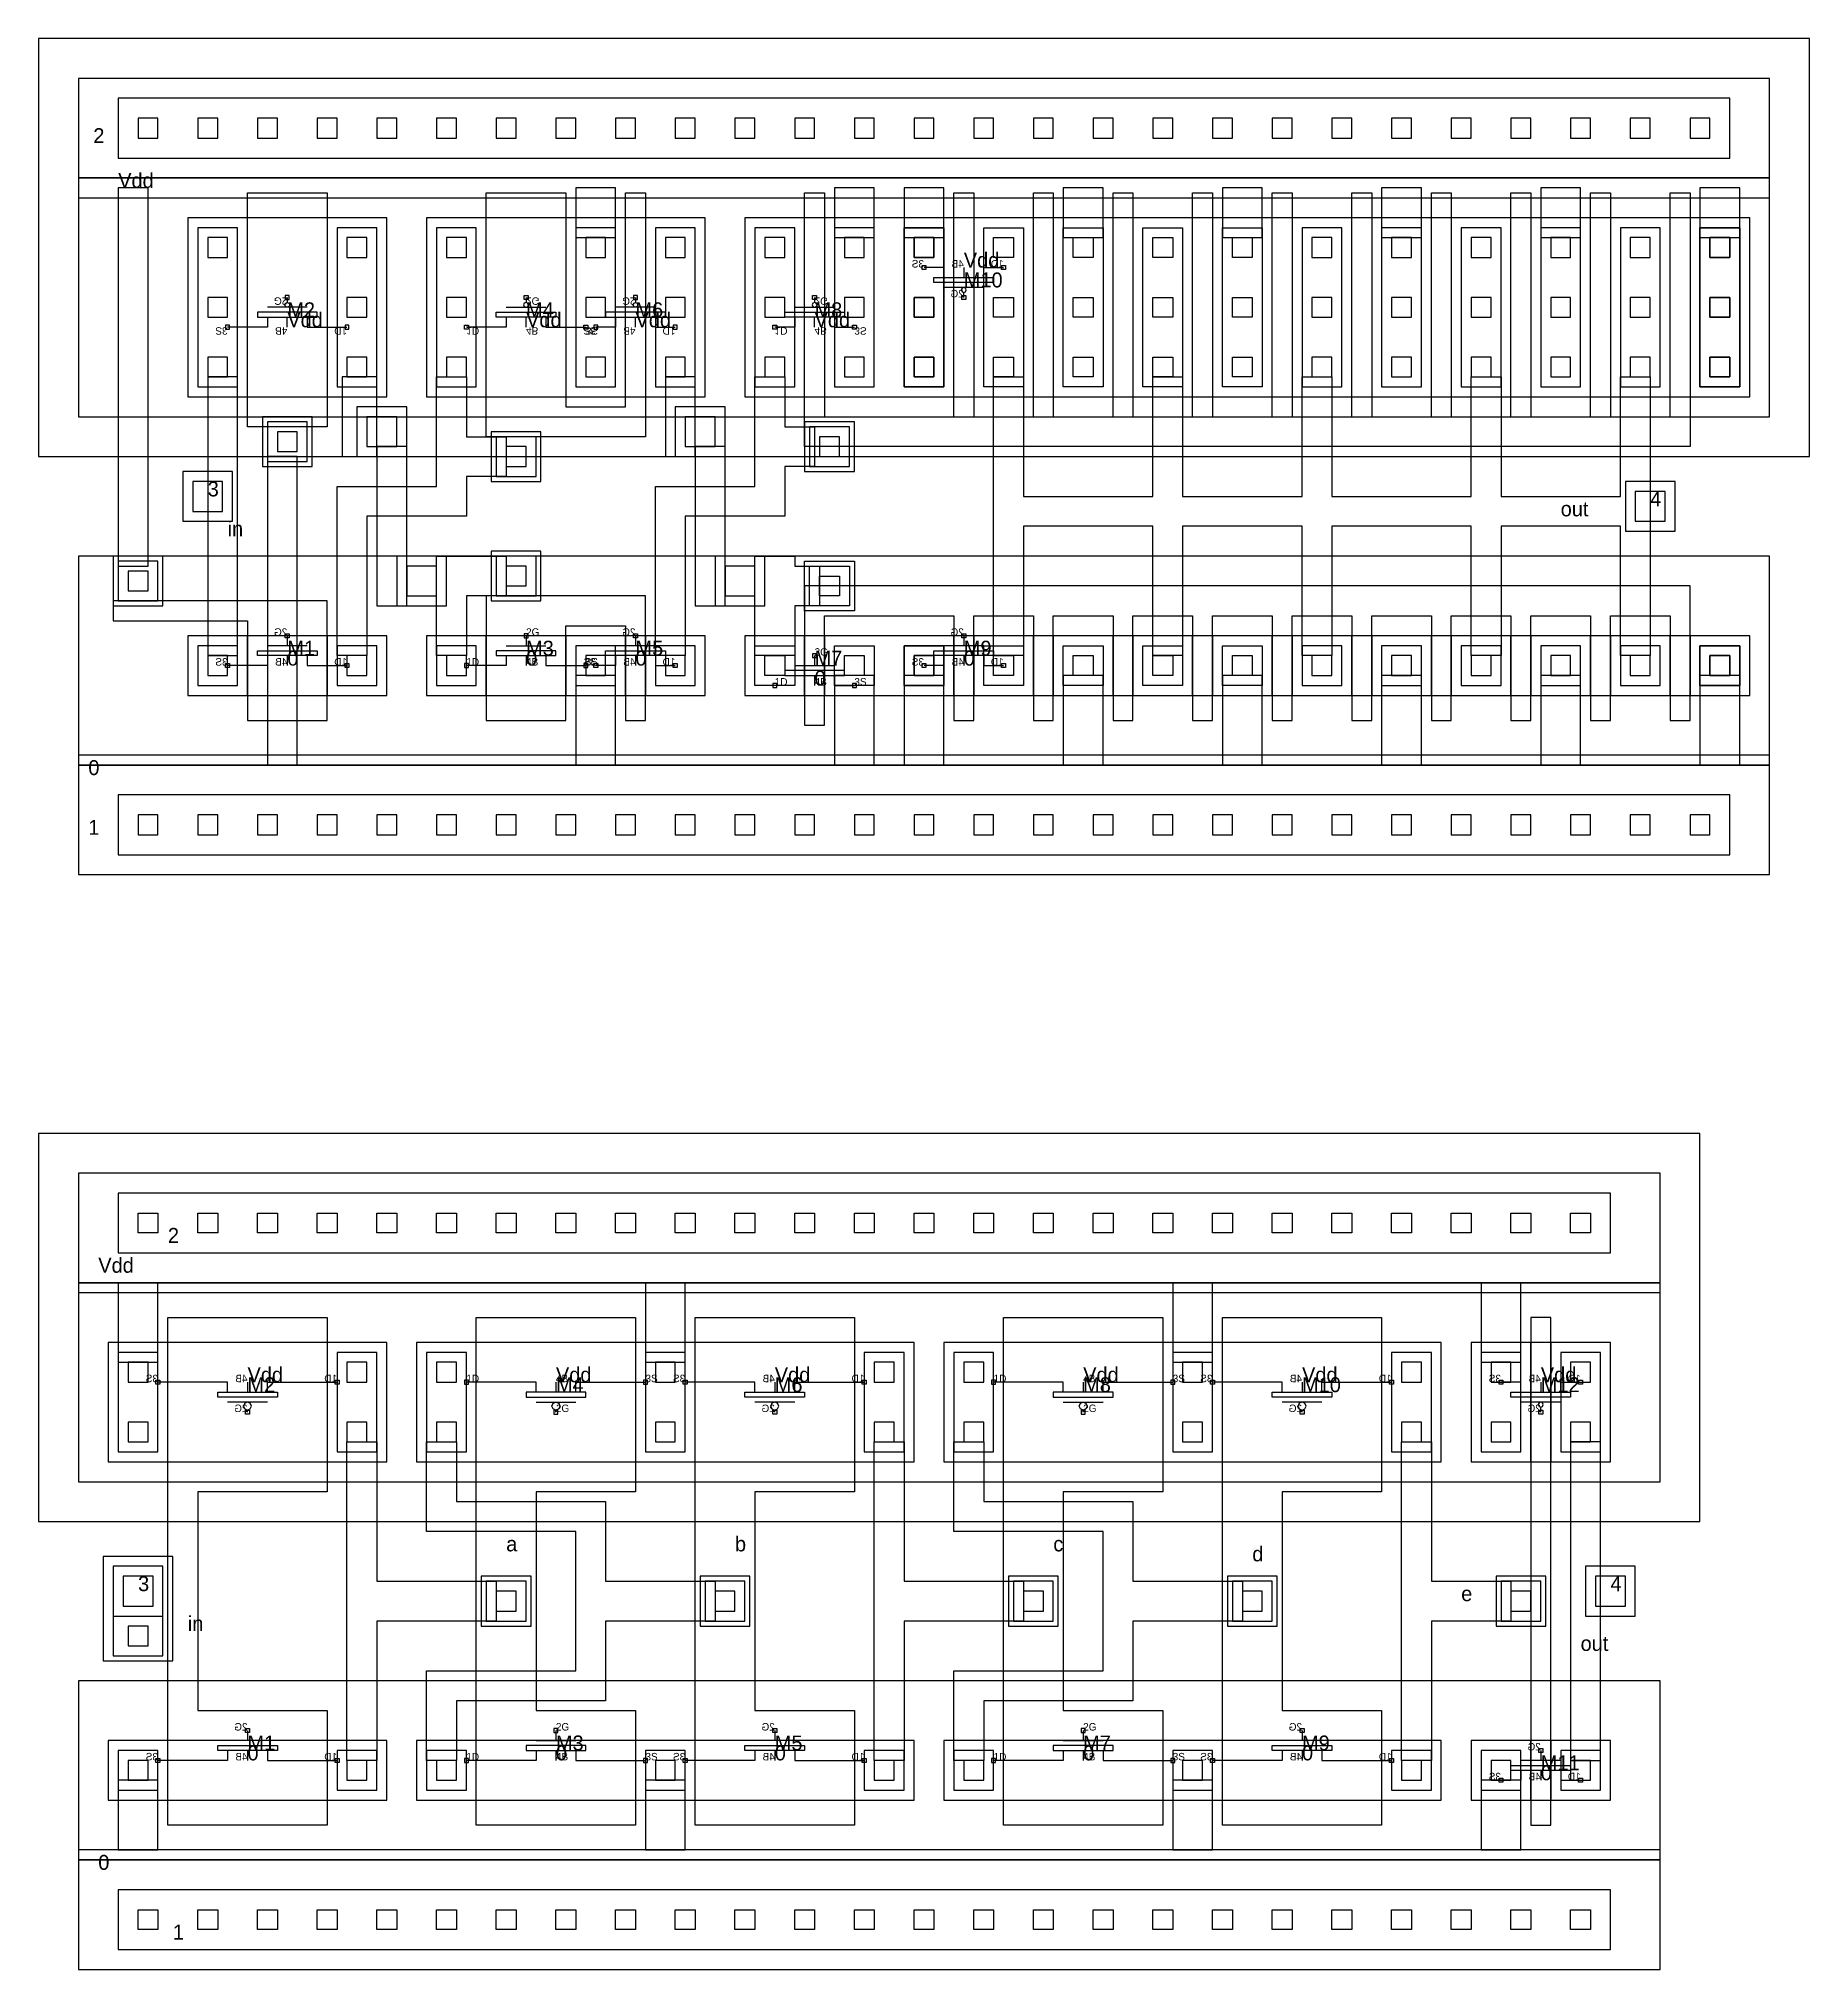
# Model space of a CAD drawing. Extents: x -4 to 794, y 0 to 644.
# Drawn here: x 616 to 794, y 0 to 194 of the extents above; entities that cross this region are included whole.
import ezdxf

# ---------------------------------------------------------------- set-up
doc = ezdxf.new("R2010")
doc.units = 0
for name, color, linetype in [('LAYER1', 7, 'CONTINUOUS'), ('LAYER10', 7, 'CONTINUOUS'), ('LAYER2', 7, 'CONTINUOUS'), ('LAYER25', 7, 'CONTINUOUS'), ('LAYER4', 7, 'CONTINUOUS'), ('LAYER42', 7, 'CONTINUOUS'), ('LAYER43', 7, 'CONTINUOUS'), ('LAYER44', 7, 'CONTINUOUS'), ('LAYER45', 7, 'CONTINUOUS'), ('LAYER46', 7, 'CONTINUOUS'), ('LAYER49', 7, 'CONTINUOUS'), ('LAYER5', 7, 'CONTINUOUS'), ('LAYER50', 7, 'CONTINUOUS'), ('LAYER51', 7, 'CONTINUOUS'), ('LAYER6', 7, 'CONTINUOUS'), ('LAYER8', 7, 'CONTINUOUS'), ('LAYER9', 7, 'CONTINUOUS')]:
    doc.layers.add(name, color=color, linetype=linetype)

# ---------------------------------------------------------------- blocks, each defined once
blk = doc.blocks.new('CCM1_1')
at = {"layer": 'LAYER25'}
blk.add_lwpolyline([(-1, -1), (1, -1), (1, 1), (-1, 1), (-1, -1)], dxfattribs=at)
at = {"layer": 'LAYER49'}
blk.add_lwpolyline([(-2, -2), (2, -2), (2, 2), (-2, 2), (-2, -2)], dxfattribs=at)
blk = doc.blocks.new('CCM1_2')
at = {"layer": 'LAYER25'}
for points in [[(-1, 5), (1, 5), (1, 7), (-1, 7), (-1, 5)], [(-1, -1), (1, -1), (1, 1), (-1, 1), (-1, -1)]]:
    blk.add_lwpolyline(points, dxfattribs=at)
at = {"layer": 'LAYER49'}
blk.add_lwpolyline([(-2, -2), (2, -2), (2, 8), (-2, 8), (-2, -2)], dxfattribs=at)
blk = doc.blocks.new('CCONT')
at = {"layer": 'LAYER25'}
blk.add_lwpolyline([(-1, -1), (1, -1), (1, 1), (-1, 1), (-1, -1)], dxfattribs=at)
blk = doc.blocks.new('CONT')
at = {"layer": 'LAYER25'}
blk.add_lwpolyline([(-1, -1), (1, -1), (1, 1), (-1, 1), (-1, -1)], dxfattribs=at)
blk = doc.blocks.new('M1V1M2')
at = {"layer": 'LAYER49'}
blk.add_lwpolyline([(-2.5, -2.5), (2.5, -2.5), (2.5, 2.5), (-2.5, 2.5), (-2.5, -2.5)], dxfattribs=at)
at = {"layer": 'LAYER50'}
blk.add_lwpolyline([(-1.5, -1.5), (1.5, -1.5), (1.5, 1.5), (-1.5, 1.5), (-1.5, -1.5)], dxfattribs=at)
at = {"layer": 'LAYER51'}
blk.add_lwpolyline([(-2.5, -2.5), (2.5, -2.5), (2.5, 2.5), (-2.5, 2.5), (-2.5, -2.5)], dxfattribs=at)
blk = doc.blocks.new('NMOS16X6_TOK')
at = {"layer": 'LAYER1'}
for points in [[(0, 2), (0, 1)], [(-2, 0), (-2, -1), (-9, -1)], [(-3, 0), (3, 0), (3, 0.5), (-3, 0.5), (-3, 0)], [(-2, 1), (2, 1)], [(0, 0), (0, -1)], [(2, 0), (2, -1), (9, -1)]]:
    blk.add_lwpolyline(points, dxfattribs=at)
at = {"layer": 'LAYER8'}
blk.add_lwpolyline([(-0.2, 1.8), (0.2, 1.8), (0.2, 2.2), (-0.2, 2.2), (-0.2, 1.8)], dxfattribs=at)
at = {"layer": 'LAYER9'}
for points in [[(-9.2, -1.2), (-8.8, -1.2), (-8.8, -0.8), (-9.2, -0.8), (-9.2, -1.2)], [(8.8, -1.2), (9.2, -1.2), (9.2, -0.8), (8.8, -0.8), (8.8, -1.2)]]:
    blk.add_lwpolyline(points, dxfattribs=at)
at = {"layer": 'LAYER5'}
for s, p in [('2G', (0, 2)), ('1D', (-9, -1)), ('4B', (0, -1)), ('3S', (9, -1))]:
    blk.add_text(s, height=0.75, dxfattribs=at).set_placement(p)
blk = doc.blocks.new('NMOS2X6_TOK')
at = {"layer": 'LAYER1'}
for points in [[(0, 2), (0, 1)], [(-2, 0), (-2, -1), (-4, -1)], [(-3, 0), (3, 0), (3, 0.5), (-3, 0.5), (-3, 0)], [(-2, 1), (2, 1)], [(0, 0), (0, -1)], [(2, 0), (2, -1), (4, -1)]]:
    blk.add_lwpolyline(points, dxfattribs=at)
at = {"layer": 'LAYER8'}
blk.add_lwpolyline([(-0.2, 1.8), (0.2, 1.8), (0.2, 2.2), (-0.2, 2.2), (-0.2, 1.8)], dxfattribs=at)
at = {"layer": 'LAYER9'}
for points in [[(-4.2, -1.2), (-3.8, -1.2), (-3.8, -0.8), (-4.2, -0.8), (-4.2, -1.2)], [(3.8, -1.2), (4.2, -1.2), (4.2, -0.8), (3.8, -0.8), (3.8, -1.2)]]:
    blk.add_lwpolyline(points, dxfattribs=at)
at = {"layer": 'LAYER5'}
for s, p in [('2G', (0, 2)), ('1D', (-4, -1)), ('4B', (0, -1)), ('3S', (4, -1))]:
    blk.add_text(s, height=0.75, dxfattribs=at).set_placement(p)
blk = doc.blocks.new('P1CCM1')
at = {"layer": 'LAYER25'}
blk.add_lwpolyline([(-1, -1), (1, -1), (1, 1), (-1, 1), (-1, -1)], dxfattribs=at)
at = {"layer": 'LAYER46'}
blk.add_lwpolyline([(-2.5, -2.5), (2.5, -2.5), (2.5, 2.5), (-2.5, 2.5), (-2.5, -2.5)], dxfattribs=at)
at = {"layer": 'LAYER49'}
blk.add_lwpolyline([(-2, -2), (2, -2), (2, 2), (-2, 2), (-2, -2)], dxfattribs=at)
blk = doc.blocks.new('P1CCM1V1M2')
at = {"layer": 'LAYER25'}
blk.add_lwpolyline([(-1, -5.5), (1, -5.5), (1, -3.5), (-1, -3.5), (-1, -5.5)], dxfattribs=at)
at = {"layer": 'LAYER46'}
blk.add_lwpolyline([(-3.5, -7), (3.5, -7), (3.5, 3.5), (-3.5, 3.5), (-3.5, -7)], dxfattribs=at)
at = {"layer": 'LAYER49'}
blk.add_lwpolyline([(-2.5, -6.5), (2.5, -6.5), (2.5, 2.5), (-2.5, 2.5), (-2.5, -6.5)], dxfattribs=at)
at = {"layer": 'LAYER50'}
blk.add_lwpolyline([(-1.5, -1.5), (1.5, -1.5), (1.5, 1.5), (-1.5, 1.5), (-1.5, -1.5)], dxfattribs=at)
at = {"layer": 'LAYER51'}
blk.add_lwpolyline([(-2.5, -2.5), (2.5, -2.5), (2.5, 2.5), (-2.5, 2.5), (-2.5, -2.5)], dxfattribs=at)
blk = doc.blocks.new('PMOS16X12_TOK')
at = {"layer": 'LAYER1'}
for points in [[(-2, 0), (-2, 1), (-9, 1)], [(-3, -0.5), (3, -0.5), (3, 0), (-3, 0), (-3, -0.5)], [(0, 1), (0, 0)], [(2, 0), (2, 1), (9, 1)], [(-2, -1), (2, -1)], [(0, -1), (0.28, -1.12), (0.4, -1.4), (0.28, -1.68), (0, -1.8), (-0.28, -1.68), (-0.4, -1.4), (-0.28, -1.12), (0, -1)], [(0, -2), (0, -1.8)]]:
    blk.add_lwpolyline(points, dxfattribs=at)
at = {"layer": 'LAYER10'}
for points in [[(-9.2, 0.8), (-8.8, 0.8), (-8.8, 1.2), (-9.2, 1.2), (-9.2, 0.8)], [(8.8, 0.8), (9.2, 0.8), (9.2, 1.2), (8.8, 1.2), (8.8, 0.8)]]:
    blk.add_lwpolyline(points, dxfattribs=at)
at = {"layer": 'LAYER8'}
blk.add_lwpolyline([(-0.2, -2.2), (0.2, -2.2), (0.2, -1.8), (-0.2, -1.8), (-0.2, -2.2)], dxfattribs=at)
at = {"layer": 'LAYER5'}
for s, p in [('1D', (-9, 1)), ('4B', (0, 1)), ('3S', (9, 1)), ('2G', (0, -2))]:
    blk.add_text(s, height=0.75, dxfattribs=at).set_placement(p)
blk = doc.blocks.new('PMOS2X12_TOK')
at = {"layer": 'LAYER1'}
for points in [[(-2, 0), (-2, 1), (-4, 1)], [(-3, -0.5), (3, -0.5), (3, 0), (-3, 0), (-3, -0.5)], [(0, 1), (0, 0)], [(2, 0), (2, 1), (4, 1)], [(-2, -1), (2, -1)], [(0, -1.5), (-0.18, -1.43), (-0.25, -1.25), (-0.18, -1.07), (0, -1), (0.18, -1.07), (0.25, -1.25), (0.18, -1.43), (0, -1.5)], [(0, -2), (0, -1.5)]]:
    blk.add_lwpolyline(points, dxfattribs=at)
at = {"layer": 'LAYER10'}
for points in [[(-4.2, 0.8), (-3.8, 0.8), (-3.8, 1.2), (-4.2, 1.2), (-4.2, 0.8)], [(3.8, 0.8), (4.2, 0.8), (4.2, 1.2), (3.8, 1.2), (3.8, 0.8)]]:
    blk.add_lwpolyline(points, dxfattribs=at)
at = {"layer": 'LAYER8'}
blk.add_lwpolyline([(-0.2, -2.2), (0.2, -2.2), (0.2, -1.8), (-0.2, -1.8), (-0.2, -2.2)], dxfattribs=at)
at = {"layer": 'LAYER5'}
for s, p in [('1D', (-4, 1)), ('4B', (0, 1)), ('3S', (4, 1)), ('2G', (0, -2))]:
    blk.add_text(s, height=0.75, dxfattribs=at).set_placement(p)
blk = doc.blocks.new('DELAY2')
at = {"layer": 'LAYER10'}
for points in [[(3, 51), (9, 51), (9, 63), (3, 63), (3, 51)], [(25, 51), (31, 51), (31, 63), (25, 63), (25, 51)], [(34, 51), (40, 51), (40, 63), (34, 63), (34, 51)], [(56, 51), (62, 51), (62, 63), (56, 63), (56, 51)], [(78, 51), (84, 51), (84, 63), (78, 63), (78, 51)], [(87, 51), (93, 51), (93, 63), (87, 63), (87, 51)], [(109, 51), (115, 51), (115, 63), (109, 63), (109, 51)], [(131, 51), (137, 51), (137, 63), (131, 63), (131, 51)], [(140, 51), (146, 51), (146, 63), (140, 63), (140, 51)], [(148, 51), (154, 51), (154, 63), (148, 63), (148, 51)]]:
    blk.add_lwpolyline(points, dxfattribs=at)
at = {"layer": 'LAYER42'}
blk.add_lwpolyline([(-4, 45), (163, 45), (163, 84), (-4, 84), (-4, 45)], dxfattribs=at)
at = {"layer": 'LAYER43'}
for points in [[(4, 72), (154, 72), (154, 78), (4, 78), (4, 72)], [(3, 51), (31, 51), (31, 63), (3, 63), (3, 51)], [(34, 51), (84, 51), (84, 63), (34, 63), (34, 51)], [(87, 51), (137, 51), (137, 63), (87, 63), (87, 51)], [(140, 51), (154, 51), (154, 63), (140, 63), (140, 51)], [(3, 17), (31, 17), (31, 23), (3, 23), (3, 17)], [(34, 17), (84, 17), (84, 23), (34, 23), (34, 17)], [(87, 17), (137, 17), (137, 23), (87, 23), (87, 17)], [(140, 17), (154, 17), (154, 23), (140, 23), (140, 17)], [(4, 2), (154, 2), (154, 8), (4, 8), (4, 2)]]:
    blk.add_lwpolyline(points, dxfattribs=at)
at = {"layer": 'LAYER44'}
for points in [[(0, 49), (159, 49), (159, 69), (0, 69), (0, 49)], [(0, 0), (159, 0), (159, 11), (0, 11), (0, 0)]]:
    blk.add_lwpolyline(points, dxfattribs=at)
at = {"layer": 'LAYER45'}
for points in [[(0, 69), (159, 69), (159, 80), (0, 80), (0, 69)], [(0, 11), (159, 11), (159, 29), (0, 29), (0, 11)]]:
    blk.add_lwpolyline(points, dxfattribs=at)
at = {"layer": 'LAYER46'}
for points in [[(9, 65.5), (25, 65.5), (25, 48), (12, 48), (12, 26), (25, 26), (25, 14.5), (9, 14.5), (9, 65.5)], [(40, 65.5), (56, 65.5), (56, 48), (46, 48), (46, 26), (56, 26), (56, 14.5), (40, 14.5), (40, 65.5)], [(62, 65.5), (78, 65.5), (78, 48), (68, 48), (68, 26), (78, 26), (78, 14.5), (62, 14.5), (62, 65.5)], [(93, 65.5), (109, 65.5), (109, 48), (99, 48), (99, 26), (109, 26), (109, 14.5), (93, 14.5), (93, 65.5)], [(115, 65.5), (131, 65.5), (131, 48), (121, 48), (121, 26), (131, 26), (131, 14.5), (115, 14.5), (115, 65.5)], [(146, 14.5), (148, 14.5), (148, 65.5), (146, 65.5), (146, 14.5)]]:
    blk.add_lwpolyline(points, dxfattribs=at)
at = {"layer": 'LAYER49'}
for points in [[(0, 68), (159, 68), (159, 80), (0, 80), (0, 68)], [(4, 61), (8, 61), (8, 69), (4, 69), (4, 61)], [(57, 61), (61, 61), (61, 69), (57, 69), (57, 61)], [(110, 61), (114, 61), (114, 69), (110, 69), (110, 61)], [(141, 61), (145, 61), (145, 69), (141, 69), (141, 61)], [(27, 53), (30, 53), (30, 39), (42, 39), (42, 35), (30, 35), (30, 21), (27, 21), (27, 53)], [(35, 53), (38, 53), (38, 47), (53, 47), (53, 39), (64, 39), (64, 35), (53, 35), (53, 27), (38, 27), (38, 21), (35, 21), (35, 30), (50, 30), (50, 44), (35, 44), (35, 53)], [(80, 53), (83, 53), (83, 39), (95, 39), (95, 35), (83, 35), (83, 21), (80, 21), (80, 53)], [(88, 53), (91, 53), (91, 47), (106, 47), (106, 39), (117, 39), (117, 35), (106, 35), (106, 27), (91, 27), (91, 21), (88, 21), (88, 30), (103, 30), (103, 44), (88, 44), (88, 53)], [(133, 53), (136, 53), (136, 39), (144, 39), (144, 35), (136, 35), (136, 21), (133, 21), (133, 53)], [(150, 21), (153, 21), (153, 53), (150, 53), (150, 21)], [(4, 12), (8, 12), (8, 19), (4, 19), (4, 12)], [(57, 12), (61, 12), (61, 19), (57, 19), (57, 12)], [(110, 12), (114, 12), (114, 19), (110, 19), (110, 12)], [(141, 12), (145, 12), (145, 19), (141, 19), (141, 12)], [(0, 0), (159, 0), (159, 12), (0, 12), (0, 0)]]:
    blk.add_lwpolyline(points, dxfattribs=at)
at = {"layer": 'LAYER9'}
for points in [[(3, 17), (9, 17), (9, 23), (3, 23), (3, 17)], [(25, 17), (31, 17), (31, 23), (25, 23), (25, 17)], [(34, 17), (40, 17), (40, 23), (34, 23), (34, 17)], [(56, 17), (62, 17), (62, 23), (56, 23), (56, 17)], [(78, 17), (84, 17), (84, 23), (78, 23), (78, 17)], [(87, 17), (93, 17), (93, 23), (87, 23), (87, 17)], [(109, 17), (115, 17), (115, 23), (109, 23), (109, 17)], [(131, 17), (137, 17), (137, 23), (131, 23), (131, 17)], [(140, 17), (146, 17), (146, 23), (140, 23), (140, 17)], [(148, 17), (154, 17), (154, 23), (148, 23), (148, 17)]]:
    blk.add_lwpolyline(points, dxfattribs=at)
at = {"xscale": -1}
for name, p in [('CCONT', (7, 75)), ('CONT', (13, 75)), ('CONT', (19, 75)), ('CONT', (25, 75)), ('CONT', (31, 75)), ('CONT', (37, 75)), ('CONT', (43, 75)), ('CONT', (49, 75)), ('CONT', (55, 75)), ('CONT', (61, 75)), ('CONT', (67, 75)), ('CONT', (73, 75)), ('CONT', (79, 75)), ('CONT', (85, 75)), ('CONT', (91, 75)), ('CONT', (97, 75)), ('CONT', (103, 75)), ('CONT', (109, 75)), ('CONT', (115, 75)), ('CONT', (121, 75)), ('CONT', (127, 75)), ('CONT', (133, 75)), ('CONT', (139, 75)), ('CONT', (145, 75)), ('CONT', (151, 75)), ('PMOS16X12_TOK', (17, 58)), ('PMOS16X12_TOK', (70, 58)), ('PMOS16X12_TOK', (123, 58)), ('PMOS2X12_TOK', (147, 58)), ('NMOS16X6_TOK', (17, 22)), ('NMOS16X6_TOK', (70, 22)), ('NMOS16X6_TOK', (123, 22)), ('NMOS2X6_TOK', (147, 20)), ('CCONT', (7, 5)), ('CONT', (13, 5)), ('CONT', (19, 5)), ('CONT', (25, 5)), ('CONT', (31, 5)), ('CONT', (37, 5)), ('CONT', (43, 5)), ('CONT', (49, 5)), ('CONT', (55, 5)), ('CONT', (61, 5)), ('CONT', (67, 5)), ('CONT', (73, 5)), ('CONT', (79, 5)), ('CONT', (85, 5)), ('CONT', (91, 5)), ('CONT', (97, 5)), ('CONT', (103, 5)), ('CONT', (109, 5)), ('CONT', (115, 5)), ('CONT', (121, 5)), ('CONT', (127, 5)), ('CONT', (133, 5)), ('CONT', (139, 5)), ('CONT', (145, 5)), ('CONT', (151, 5))]:
    blk.add_blockref(name, p, dxfattribs=at)
for name, p in [('CCM1_2', (6, 54)), ('CCM1_2', (28, 54)), ('CCM1_2', (37, 54)), ('CCM1_2', (59, 54)), ('CCM1_2', (81, 54)), ('CCM1_2', (90, 54)), ('CCM1_2', (112, 54)), ('CCM1_2', (134, 54)), ('CCM1_2', (143, 54)), ('CCM1_2', (151, 54)), ('PMOS16X12_TOK', (48, 58)), ('PMOS16X12_TOK', (101, 58)), ('P1CCM1V1M2', (6, 38)), ('P1CCM1', (43, 37)), ('P1CCM1', (65, 37)), ('P1CCM1', (96, 37)), ('P1CCM1', (118, 37)), ('P1CCM1', (145, 37)), ('M1V1M2', (154, 38)), ('NMOS16X6_TOK', (48, 22)), ('NMOS16X6_TOK', (101, 22)), ('CCM1_1', (6, 20)), ('CCM1_1', (28, 20)), ('CCM1_1', (37, 20)), ('CCM1_1', (59, 20)), ('CCM1_1', (81, 20)), ('CCM1_1', (90, 20)), ('CCM1_1', (112, 20)), ('CCM1_1', (134, 20)), ('CCM1_1', (143, 20)), ('CCM1_1', (151, 20))]:
    blk.add_blockref(name, p)
at = {"layer": 'LAYER2'}
for s, p in [('a', (43, 42)), ('b', (66, 42)), ('c', (98, 42)), ('d', (118, 41)), ('e', (139, 37))]:
    blk.add_text(s, height=1.5, dxfattribs=at).set_placement(p)
at = {"layer": 'LAYER4'}
for s, p in [('Vdd', (2, 70)), ('Vdd', (17, 59)), ('Vdd', (48, 59)), ('Vdd', (70, 59)), ('Vdd', (101, 59)), ('Vdd', (123, 59)), ('Vdd', (147, 59)), ('in', (11, 34)), ('out', (151, 32)), ('0', (17, 21)), ('0', (48, 21)), ('0', (70, 21)), ('0', (101, 21)), ('0', (123, 21)), ('0', (147, 19)), ('0', (2, 10))]:
    blk.add_text(s, height=1.5, dxfattribs=at).set_placement(p)
at = {"layer": 'LAYER5'}
for s, p in [('2', (9, 73)), ('3', (6, 38)), ('4', (154, 38)), ('1', (9.5, 3))]:
    blk.add_text(s, height=1.5, dxfattribs=at).set_placement(p)
at = {"layer": 'LAYER6'}
for s, p in [('M2', (17, 58)), ('M4', (48, 58)), ('M6', (70, 58)), ('M8', (101, 58)), ('M10', (123, 58)), ('M12', (147, 58)), ('M1', (17, 22)), ('M3', (48, 22)), ('M5', (70, 22)), ('M7', (101, 22)), ('M9', (123, 22)), ('M11', (147, 20))]:
    blk.add_text(s, height=1.5, dxfattribs=at).set_placement(p)
blk = doc.blocks.new('CCM1_3')
at = {"layer": 'LAYER25'}
for points in [[(-1, 11), (1, 11), (1, 13), (-1, 13), (-1, 11)], [(-1, 5), (1, 5), (1, 7), (-1, 7), (-1, 5)], [(-1, -1), (1, -1), (1, 1), (-1, 1), (-1, -1)]]:
    blk.add_lwpolyline(points, dxfattribs=at)
at = {"layer": 'LAYER49'}
blk.add_lwpolyline([(-2, -2), (2, -2), (2, 14), (-2, 14), (-2, -2)], dxfattribs=at)
blk = doc.blocks.new('NMOS2X60_TOK')
at = {"layer": 'LAYER1'}
for points in [[(0, 2), (0, 1)], [(-2, 0), (-2, -1), (-4, -1)], [(-3, 0), (3, 0), (3, 0.5), (-3, 0.5), (-3, 0)], [(-2, 1), (2, 1)], [(0, 0), (0, -1)], [(2, 0), (2, -1), (4, -1)]]:
    blk.add_lwpolyline(points, dxfattribs=at)
at = {"layer": 'LAYER8'}
blk.add_lwpolyline([(-0.2, 1.8), (0.2, 1.8), (0.2, 2.2), (-0.2, 2.2), (-0.2, 1.8)], dxfattribs=at)
at = {"layer": 'LAYER9'}
for points in [[(-4.2, -1.2), (-3.8, -1.2), (-3.8, -0.8), (-4.2, -0.8), (-4.2, -1.2)], [(3.8, -1.2), (4.2, -1.2), (4.2, -0.8), (3.8, -0.8), (3.8, -1.2)]]:
    blk.add_lwpolyline(points, dxfattribs=at)
at = {"layer": 'LAYER5'}
for s, p in [('2G', (0, 2)), ('1D', (-4, -1)), ('4B', (0, -1)), ('3S', (4, -1))]:
    blk.add_text(s, height=0.75, dxfattribs=at).set_placement(p)
blk = doc.blocks.new('NMOS8X6_TOK')
at = {"layer": 'LAYER1'}
for points in [[(0, 2), (0, 1)], [(-2, 0), (-2, -1), (-6, -1)], [(-3, 0), (3, 0), (3, 0.5), (-3, 0.5), (-3, 0)], [(-2, 1), (2, 1)], [(0, 0), (0, -1)], [(2, 0), (2, -1), (6, -1)]]:
    blk.add_lwpolyline(points, dxfattribs=at)
at = {"layer": 'LAYER8'}
blk.add_lwpolyline([(-0.2, 1.8), (0.2, 1.8), (0.2, 2.2), (-0.2, 2.2), (-0.2, 1.8)], dxfattribs=at)
at = {"layer": 'LAYER9'}
for points in [[(-6.2, -1.2), (-5.8, -1.2), (-5.8, -0.8), (-6.2, -0.8), (-6.2, -1.2)], [(5.8, -1.2), (6.2, -1.2), (6.2, -0.8), (5.8, -0.8), (5.8, -1.2)]]:
    blk.add_lwpolyline(points, dxfattribs=at)
at = {"layer": 'LAYER5'}
for s, p in [('2G', (0, 2)), ('1D', (-6, -1)), ('4B', (0, -1)), ('3S', (6, -1))]:
    blk.add_text(s, height=0.75, dxfattribs=at).set_placement(p)
blk = doc.blocks.new('PMOS2X180_TOK')
at = {"layer": 'LAYER1'}
for points in [[(-2, 0), (-2, 1), (-4, 1)], [(-3, -0.5), (3, -0.5), (3, 0), (-3, 0), (-3, -0.5)], [(0, 1), (0, 0)], [(2, 0), (2, 1), (4, 1)], [(-2, -1), (2, -1)], [(0, -1.5), (-0.18, -1.43), (-0.25, -1.25), (-0.18, -1.07), (0, -1), (0.18, -1.07), (0.25, -1.25), (0.18, -1.43), (0, -1.5)], [(0, -2), (0, -1.5)]]:
    blk.add_lwpolyline(points, dxfattribs=at)
at = {"layer": 'LAYER10'}
for points in [[(-4.2, 0.8), (-3.8, 0.8), (-3.8, 1.2), (-4.2, 1.2), (-4.2, 0.8)], [(3.8, 0.8), (4.2, 0.8), (4.2, 1.2), (3.8, 1.2), (3.8, 0.8)]]:
    blk.add_lwpolyline(points, dxfattribs=at)
at = {"layer": 'LAYER8'}
blk.add_lwpolyline([(-0.2, -2.2), (0.2, -2.2), (0.2, -1.8), (-0.2, -1.8), (-0.2, -2.2)], dxfattribs=at)
at = {"layer": 'LAYER5'}
for s, p in [('1D', (-4, 1)), ('4B', (0, 1)), ('3S', (4, 1)), ('2G', (0, -2))]:
    blk.add_text(s, height=0.75, dxfattribs=at).set_placement(p)
blk = doc.blocks.new('PMOS2X18_TOK')
at = {"layer": 'LAYER1'}
for points in [[(-2, 0), (-2, 1), (-4, 1)], [(-3, -0.5), (3, -0.5), (3, 0), (-3, 0), (-3, -0.5)], [(0, 1), (0, 0)], [(2, 0), (2, 1), (4, 1)], [(-2, -1), (2, -1)], [(0, -1.5), (-0.18, -1.43), (-0.25, -1.25), (-0.18, -1.07), (0, -1), (0.18, -1.07), (0.25, -1.25), (0.18, -1.43), (0, -1.5)], [(0, -2), (0, -1.5)]]:
    blk.add_lwpolyline(points, dxfattribs=at)
at = {"layer": 'LAYER10'}
for points in [[(-4.2, 0.8), (-3.8, 0.8), (-3.8, 1.2), (-4.2, 1.2), (-4.2, 0.8)], [(3.8, 0.8), (4.2, 0.8), (4.2, 1.2), (3.8, 1.2), (3.8, 0.8)]]:
    blk.add_lwpolyline(points, dxfattribs=at)
at = {"layer": 'LAYER8'}
blk.add_lwpolyline([(-0.2, -2.2), (0.2, -2.2), (0.2, -1.8), (-0.2, -1.8), (-0.2, -2.2)], dxfattribs=at)
at = {"layer": 'LAYER5'}
for s, p in [('1D', (-4, 1)), ('4B', (0, 1)), ('3S', (4, 1)), ('2G', (0, -2))]:
    blk.add_text(s, height=0.75, dxfattribs=at).set_placement(p)
blk = doc.blocks.new('PMOS8X18_TOK')
at = {"layer": 'LAYER1'}
for points in [[(-2, 0), (-2, 1), (-6, 1)], [(-3, -0.5), (3, -0.5), (3, 0), (-3, 0), (-3, -0.5)], [(0, 1), (0, 0)], [(2, 0), (2, 1), (6, 1)], [(-2, -1), (2, -1)], [(0, -1.5), (-0.18, -1.43), (-0.25, -1.25), (-0.18, -1.07), (0, -1), (0.18, -1.07), (0.25, -1.25), (0.18, -1.43), (0, -1.5)], [(0, -2), (0, -1.5)]]:
    blk.add_lwpolyline(points, dxfattribs=at)
at = {"layer": 'LAYER10'}
for points in [[(-6.2, 0.8), (-5.8, 0.8), (-5.8, 1.2), (-6.2, 1.2), (-6.2, 0.8)], [(5.8, 0.8), (6.2, 0.8), (6.2, 1.2), (5.8, 1.2), (5.8, 0.8)]]:
    blk.add_lwpolyline(points, dxfattribs=at)
at = {"layer": 'LAYER8'}
blk.add_lwpolyline([(-0.2, -2.2), (0.2, -2.2), (0.2, -1.8), (-0.2, -1.8), (-0.2, -2.2)], dxfattribs=at)
at = {"layer": 'LAYER5'}
for s, p in [('1D', (-6, 1)), ('4B', (0, 1)), ('3S', (6, 1)), ('2G', (0, -2))]:
    blk.add_text(s, height=0.75, dxfattribs=at).set_placement(p)
blk = doc.blocks.new('LINBUF1')
at = {"layer": 'LAYER10'}
for points in [[(11, 48), (17, 48), (17, 66), (11, 66), (11, 48)], [(25, 48), (31, 48), (31, 66), (25, 66), (25, 48)], [(35, 48), (41, 48), (41, 66), (35, 66), (35, 48)], [(49, 48), (55, 48), (55, 66), (49, 66), (49, 48)], [(57, 48), (63, 48), (63, 66), (57, 66), (57, 48)], [(67, 48), (73, 48), (73, 66), (67, 66), (67, 48)], [(75, 48), (88, 48), (88, 66), (75, 66), (75, 48)], [(90, 48), (96, 48), (96, 66), (90, 66), (90, 48)], [(98, 48), (104, 48), (104, 66), (98, 66), (98, 48)], [(106, 48), (112, 48), (112, 66), (106, 66), (106, 48)], [(114, 48), (120, 48), (120, 66), (114, 66), (114, 48)], [(122, 48), (128, 48), (128, 66), (122, 66), (122, 48)], [(130, 48), (136, 48), (136, 66), (130, 66), (130, 48)], [(138, 48), (144, 48), (144, 66), (138, 66), (138, 48)], [(146, 48), (152, 48), (152, 66), (146, 66), (146, 48)], [(154, 48), (160, 48), (160, 66), (154, 66), (154, 48)], [(162, 48), (168, 48), (168, 66), (162, 66), (162, 48)]]:
    blk.add_lwpolyline(points, dxfattribs=at)
at = {"layer": 'LAYER42'}
blk.add_lwpolyline([(-4, 42), (174, 42), (174, 84), (-4, 84), (-4, 42)], dxfattribs=at)
at = {"layer": 'LAYER43'}
for points in [[(4, 72), (166, 72), (166, 78), (4, 78), (4, 72)], [(11, 48), (31, 48), (31, 66), (11, 66), (11, 48)], [(35, 48), (63, 48), (63, 66), (35, 66), (35, 48)], [(67, 48), (128, 48), (128, 66), (67, 66), (67, 48)], [(122, 48), (168, 48), (168, 66), (122, 66), (122, 48)], [(11, 18), (31, 18), (31, 24), (11, 24), (11, 18)], [(35, 18), (63, 18), (63, 24), (35, 24), (35, 18)], [(67, 18), (128, 18), (128, 24), (67, 24), (67, 18)], [(122, 18), (168, 18), (168, 24), (122, 24), (122, 18)], [(4, 2), (166, 2), (166, 8), (4, 8), (4, 2)]]:
    blk.add_lwpolyline(points, dxfattribs=at)
at = {"layer": 'LAYER44'}
for points in [[(0, 46), (170, 46), (170, 70), (0, 70), (0, 46)], [(0, 0), (170, 0), (170, 11), (0, 11), (0, 0)]]:
    blk.add_lwpolyline(points, dxfattribs=at)
at = {"layer": 'LAYER45'}
for points in [[(0, 70), (170, 70), (170, 80), (0, 80), (0, 70)], [(0, 11), (170, 11), (170, 32), (0, 32), (0, 11)]]:
    blk.add_lwpolyline(points, dxfattribs=at)
at = {"layer": 'LAYER46'}
for points in [[(17, 68.5), (25, 68.5), (25, 45), (17, 45), (17, 68.5)], [(41, 68.5), (49, 68.5), (49, 47), (55, 47), (55, 68.5), (57, 68.5), (57, 44), (41, 44), (41, 68.5)], [(75, 46), (88, 46), (88, 68.5), (90, 68.5), (90, 46), (96, 46), (96, 68.5), (98, 68.5), (98, 46), (104, 46), (104, 68.5), (106, 68.5), (106, 46), (112, 46), (112, 68.5), (114, 68.5), (114, 46), (120, 46), (120, 68.5), (122, 68.5), (122, 46), (128, 46), (128, 68.5), (130, 68.5), (130, 46), (136, 46), (136, 68.5), (138, 68.5), (138, 46), (144, 46), (144, 68.5), (146, 68.5), (146, 46), (152, 46), (152, 68.5), (154, 68.5), (154, 46), (160, 46), (160, 68.5), (162, 68.5), (162, 43), (73, 43), (73, 68.5), (75, 68.5), (75, 46)], [(17, 15.5), (25, 15.5), (25, 25.5), (25, 27.5), (3.5, 27.5), (3.5, 25.5), (17, 25.5), (17, 15.5)], [(41, 15.5), (49, 15.5), (49, 25), (55, 25), (55, 15.5), (57, 15.5), (57, 28), (41, 28), (41, 15.5)], [(162, 15.5), (162, 29), (73, 29), (73, 25.5), (73, 15), (75, 15), (75, 26), (88, 26), (88, 15.5), (90, 15.5), (90, 26), (96, 26), (96, 15.5), (98, 15.5), (98, 26), (104, 26), (104, 15.5), (106, 15.5), (106, 26), (112, 26), (112, 15.5), (114, 15.5), (114, 26), (120, 26), (120, 15.5), (122, 15.5), (122, 26), (128, 26), (128, 15.5), (130, 15.5), (130, 26), (136, 26), (136, 15.5), (138, 15.5), (138, 26), (144, 26), (144, 15.5), (146, 15.5), (146, 26), (152, 26), (152, 15.5), (154, 15.5), (154, 26), (160, 26), (160, 15.5), (162, 15.5)]]:
    blk.add_lwpolyline(points, dxfattribs=at)
at = {"layer": 'LAYER49'}
for points in [[(0, 68), (170, 68), (170, 80), (0, 80), (0, 68)], [(4, 31), (7, 31), (7, 69), (4, 69), (4, 31)], [(50, 64), (54, 64), (54, 69), (50, 69), (50, 64)], [(76, 64), (80, 64), (80, 69), (76, 69), (76, 64)], [(83, 64), (87, 64), (87, 69), (83, 69), (83, 64)], [(99, 64), (103, 64), (103, 69), (99, 69), (99, 64)], [(115, 64), (119, 64), (119, 69), (115, 69), (115, 64)], [(131, 64), (135, 64), (135, 69), (131, 69), (131, 64)], [(147, 64), (151, 64), (151, 69), (147, 69), (147, 64)], [(163, 64), (167, 64), (167, 69), (163, 69), (163, 64)], [(13, 22), (16, 22), (16, 50), (13, 50), (13, 22)], [(36, 50), (39, 50), (39, 44), (43, 44), (43, 40), (39, 40), (39, 36), (29, 36), (29, 22), (26, 22), (26, 39), (36, 39), (36, 50)], [(26.5, 42), (30, 42), (30, 50), (26.5, 50), (26.5, 42)], [(68, 50), (71, 50), (71, 45), (74, 45), (74, 41), (71, 41), (71, 36), (61, 36), (61, 22), (58, 22), (58, 39), (68, 39), (68, 50)], [(59, 42), (62, 42), (62, 50), (59, 50), (59, 42)], [(92, 50), (95, 50), (95, 38), (108, 38), (108, 50), (111, 50), (111, 38), (123, 38), (123, 50), (126, 50), (126, 38), (140, 38), (140, 50), (143, 50), (143, 38), (155, 38), (155, 50), (158, 50), (158, 22), (155, 22), (155, 35), (143, 35), (143, 22), (140, 22), (140, 35), (126, 35), (126, 22), (123, 22), (123, 35), (111, 35), (111, 22), (108, 22), (108, 35), (95, 35), (95, 22), (92, 22), (92, 50)], [(19, 11), (22, 11), (22, 42), (19, 42), (19, 11)], [(36, 32), (43, 32), (43, 28), (39, 28), (39, 22), (36, 22), (36, 32)], [(68, 32), (72, 32), (72, 31), (74.5, 31), (74.5, 27), (72, 27), (72, 22), (68, 22), (68, 32)], [(50, 11), (54, 11), (54, 20), (50, 20), (50, 11)], [(76, 11), (80, 11), (80, 20), (76, 20), (76, 11)], [(83, 11), (87, 11), (87, 20), (83, 20), (83, 11)], [(99, 11), (103, 11), (103, 20), (99, 20), (99, 11)], [(115, 11), (119, 11), (119, 20), (115, 20), (115, 11)], [(131, 11), (135, 11), (135, 20), (131, 20), (131, 11)], [(147, 11), (151, 11), (151, 20), (147, 20), (147, 11)], [(163, 11), (167, 11), (167, 20), (163, 20), (163, 11)], [(0, 0), (170, 0), (170, 12), (0, 12), (0, 0)]]:
    blk.add_lwpolyline(points, dxfattribs=at)
at = {"layer": 'LAYER51'}
for points in [[(30, 27), (33, 27), (33, 43), (30, 43), (30, 27)], [(62, 27), (65, 27), (65, 43), (62, 43), (62, 27)]]:
    blk.add_lwpolyline(points, dxfattribs=at)
at = {"layer": 'LAYER9'}
for points in [[(11, 18), (17, 18), (17, 24), (11, 24), (11, 18)], [(25, 18), (31, 18), (31, 24), (25, 24), (25, 18)], [(35, 18), (41, 18), (41, 24), (35, 24), (35, 18)], [(49, 18), (55, 18), (55, 24), (49, 24), (49, 18)], [(57, 18), (63, 18), (63, 24), (57, 24), (57, 18)], [(67, 18), (73, 18), (73, 24), (67, 24), (67, 18)], [(75, 18), (88, 18), (88, 24), (75, 24), (75, 18)], [(90, 18), (96, 18), (96, 24), (90, 24), (90, 18)], [(98, 18), (104, 18), (104, 24), (98, 24), (98, 18)], [(106, 18), (112, 18), (112, 24), (106, 24), (106, 18)], [(114, 18), (120, 18), (120, 24), (114, 24), (114, 18)], [(122, 18), (128, 18), (128, 24), (122, 24), (122, 18)], [(130, 18), (136, 18), (136, 24), (130, 24), (130, 18)], [(138, 18), (144, 18), (144, 24), (138, 24), (138, 18)], [(146, 18), (152, 18), (152, 24), (146, 24), (146, 18)], [(154, 18), (160, 18), (160, 24), (154, 24), (154, 18)], [(162, 18), (168, 18), (168, 24), (162, 24), (162, 18)]]:
    blk.add_lwpolyline(points, dxfattribs=at)
for name, p in [('CCONT', (7, 75)), ('CONT', (13, 75)), ('CONT', (19, 75)), ('CONT', (25, 75)), ('CONT', (31, 75)), ('CONT', (37, 75)), ('CONT', (43, 75)), ('CONT', (49, 75)), ('CONT', (55, 75)), ('CONT', (61, 75)), ('CONT', (67, 75)), ('CONT', (73, 75)), ('CONT', (79, 75)), ('CONT', (85, 75)), ('CONT', (91, 75)), ('CONT', (97, 75)), ('CONT', (103, 75)), ('CONT', (109, 75)), ('CONT', (115, 75)), ('CONT', (121, 75)), ('CONT', (127, 75)), ('CONT', (133, 75)), ('CONT', (139, 75)), ('CONT', (145, 75)), ('CONT', (151, 75)), ('CONT', (157, 75)), ('CONT', (163, 75)), ('CCM1_3', (85, 51)), ('CCM1_3', (125, 51)), ('CCM1_3', (133, 51)), ('CCM1_3', (141, 51)), ('CCM1_3', (149, 51)), ('CCM1_3', (157, 51)), ('CCM1_3', (165, 51)), ('P1CCM1', (21, 43.5)), ('P1CCM1', (75.5, 43)), ('P1CCM1', (44, 42)), ('M1V1M2', (13, 38)), ('M1V1M2', (158, 37)), ('P1CCM1', (6, 29.5)), ('P1CCM1', (44, 30)), ('NMOS8X6_TOK', (45, 22)), ('CCM1_1', (14, 21)), ('CCM1_1', (28, 21)), ('CCM1_1', (38, 21)), ('CCM1_1', (52, 21)), ('CCM1_1', (60, 21)), ('NMOS2X6_TOK', (74, 20)), ('CCM1_1', (85, 21)), ('CCM1_1', (125, 21)), ('CCM1_1', (133, 21)), ('CCM1_1', (141, 21)), ('CCM1_1', (149, 21)), ('CCM1_1', (157, 21)), ('CCM1_1', (165, 21)), ('CCONT', (7, 5)), ('CONT', (13, 5)), ('CONT', (19, 5)), ('CONT', (25, 5)), ('CONT', (31, 5)), ('CONT', (37, 5)), ('CONT', (43, 5)), ('CONT', (49, 5)), ('CONT', (55, 5)), ('CONT', (61, 5)), ('CONT', (67, 5)), ('CONT', (73, 5)), ('CONT', (79, 5)), ('CONT', (85, 5)), ('CONT', (91, 5)), ('CONT', (97, 5)), ('CONT', (103, 5)), ('CONT', (109, 5)), ('CONT', (115, 5)), ('CONT', (121, 5)), ('CONT', (127, 5)), ('CONT', (133, 5)), ('CONT', (139, 5)), ('CONT', (145, 5)), ('CONT', (151, 5)), ('CONT', (157, 5)), ('CONT', (163, 5))]:
    blk.add_blockref(name, p)
at = {"rotation": 180}
for name, p in [('CCM1_3', (14, 63)), ('CCM1_3', (28, 63)), ('CCM1_3', (38, 63)), ('CCM1_3', (52, 63)), ('CCM1_3', (60, 63)), ('CCM1_3', (70, 63)), ('CCM1_3', (78, 63)), ('PMOS8X18_TOK', (21, 56)), ('PMOS2X18_TOK', (56, 56)), ('M1V1M2', (30.5, 44.5)), ('M1V1M2', (62.5, 44.5)), ('M1V1M2', (34.5, 29.5)), ('M1V1M2', (66.5, 29.5))]:
    blk.add_blockref(name, p, dxfattribs=at)
at = {"xscale": -1}
for name, p in [('CCM1_3', (85, 51)), ('CCM1_3', (93, 51)), ('CCM1_3', (101, 51)), ('CCM1_3', (109, 51)), ('CCM1_3', (117, 51)), ('CCM1_3', (165, 51)), ('PMOS2X180_TOK', (89, 60)), ('NMOS8X6_TOK', (21, 22)), ('NMOS2X6_TOK', (56, 22)), ('NMOS2X60_TOK', (89, 22)), ('CCM1_1', (85, 21)), ('CCM1_1', (93, 21)), ('CCM1_1', (101, 21)), ('CCM1_1', (109, 21)), ('CCM1_1', (117, 21)), ('CCM1_1', (165, 21))]:
    blk.add_blockref(name, p, dxfattribs=at)
at = {"xscale": -1, "rotation": 180}
for name, p in [('PMOS8X18_TOK', (45, 56)), ('PMOS2X18_TOK', (74, 56)), ('P1CCM1', (75.5, 29)), ('CCM1_1', (70, 21)), ('CCM1_1', (78, 21))]:
    blk.add_blockref(name, p, dxfattribs=at)
at = {"layer": 'LAYER4'}
for s, p in [('Vdd', (4, 69)), ('Vdd', (89, 61)), ('Vdd', (21, 55)), ('Vdd', (45, 55)), ('Vdd', (56, 55)), ('Vdd', (74, 55)), ('out', (149, 36)), ('in', (15, 34)), ('0', (21, 21)), ('0', (45, 21)), ('0', (56, 21)), ('0', (89, 21)), ('0', (74, 19)), ('0', (1, 10))]:
    blk.add_text(s, height=1.5, dxfattribs=at).set_placement(p)
at = {"layer": 'LAYER5'}
for s, p in [('2', (1.5, 73.5)), ('3', (13, 38)), ('4', (158, 37)), ('1', (1, 4))]:
    blk.add_text(s, height=1.5, dxfattribs=at).set_placement(p)
at = {"layer": 'LAYER6'}
for s, p in [('M10', (89, 59)), ('M2', (21, 56)), ('M4', (45, 56)), ('M6', (56, 56)), ('M8', (74, 56)), ('M1', (21, 22)), ('M3', (45, 22)), ('M5', (56, 22)), ('M9', (89, 22)), ('M7', (74, 21))]:
    blk.add_text(s, height=1.5, dxfattribs=at).set_placement(p)

msp = doc.modelspace()

# ---------------------------------------------------------------- block references
for name, p in [('LINBUF1', (620, 110)), ('DELAY2', (620, 0))]:
    msp.add_blockref(name, p)

doc.saveas('drawing.dxf')
